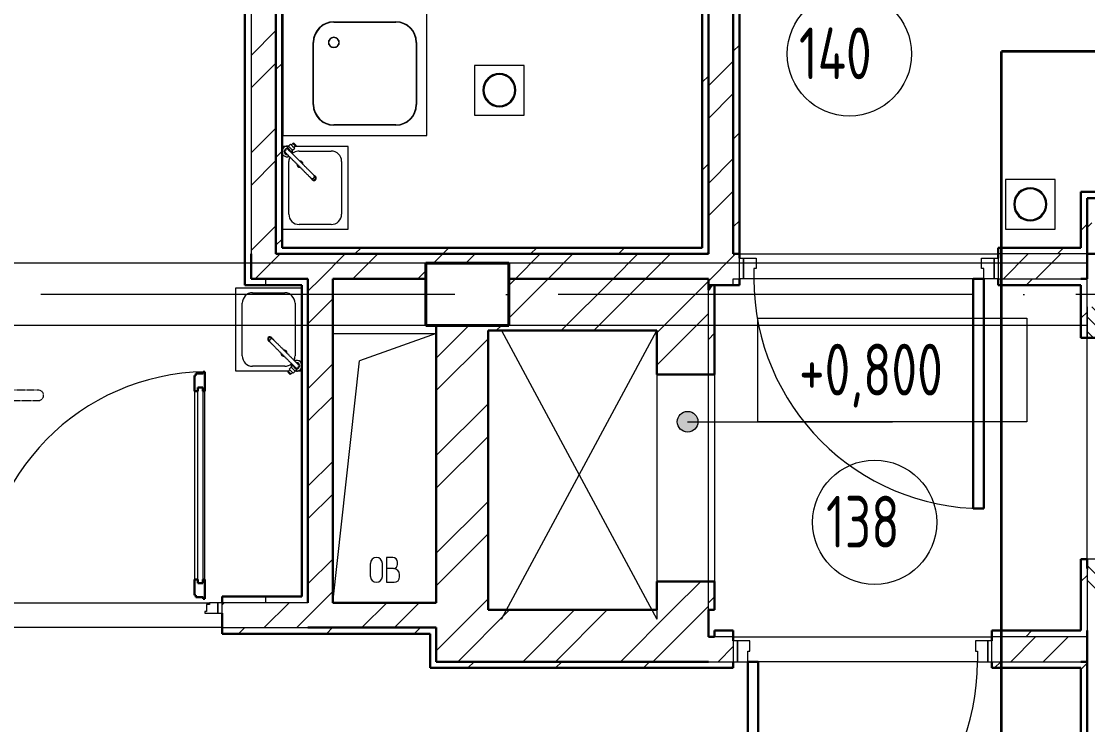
# Model space of a CAD drawing. Header units: millimetres. Extents: x -586848 to 520591, y -385801 to 675781.
# Drawn here: x 543 to 5695, y -112612 to -109213 of the extents above; entities that cross this region are included whole.
import ezdxf
from ezdxf import colors
from ezdxf.entities.mleader import LeaderData, LeaderLine
from ezdxf.math import Vec2, Vec3

# ---------------------------------------------------------------- set-up
doc = ezdxf.new("R2010")
doc.units = ezdxf.units.MM
for name, pattern in [('ADSK_Линия сетки', [25, 20, -2.5, 0, -2.5]), ('ADSK_Невидимые', [5, 3, -2]), ('ADSK_Сверху', [450, 300, -150]), ('ADSK_Штриховая_ш2 п1_5', [4.5, 3, -1.5]), ('Сверху', [3.96875, 2.38125, -1.5875])]:
    doc.linetypes.add(name, pattern=pattern)
for name, color, linetype, lineweight in [('E-Безопасность-G', 153, 'Continuous', 35), ('RC-Выноски', 7, 'Continuous', 0), ('Аннотация', 7, 'Continuous', 18), ('Двери', 252, 'Continuous', 9), ('Линии', 7, 'Continuous', 9), ('Марки помещений', 252, 'Continuous', 20), ('Несущие колонны', 252, 'Continuous', 18), ('Обобщенные модели', 252, 'Continuous', 18), ('Оси', 252, 'Continuous', 9), ('Отметки', 7, 'Continuous', 9), ('Перекрытие', 252, 'Continuous', 18), ('Сантехника', 252, 'Continuous', 9), ('Стены внутренние', 7, 'Continuous', 18), ('Стены наружные', 7, 'Continuous', 18), ('Стены штриховка', 7, 'Continuous', 9)]:
    doc.layers.add(name, color=color, linetype=linetype, lineweight=lineweight)
doc.layers.add('Двери открывание', color=7, linetype='Continuous', lineweight=9, true_color=0xc0c0c0)
doc.layers.add('Узлы', color=7, linetype='Continuous')
doc.styles.add('GOST Common_3', font='', dxfattribs={"height": 3.5})
doc.styles.add('RubezhCAD', font='', dxfattribs={"oblique": 10})
doc.styles.get('GOST Common_3').set_extended_font_data('GOST 2.304 type A')
doc.styles.get('RubezhCAD').set_extended_font_data('GOST type A')

# ---------------------------------------------------------------- blocks, each defined once
blk = doc.blocks.new('1 этаж')
at = {"layer": 'Двери', "lineweight": 18, "true_color": 0x636466}
h = blk.add_hatch(dxfattribs=at)
h.set_pattern_fill('FP_2', color=251, angle=-90, style=0, pattern_type=2)
h.set_pattern_definition([(315, (-7555.8, 20411.27), (35.3553, 35.3553), [])])
h.paths.add_polyline_path([(-7750.8, 19726.3), (-7360.8, 19726.3), (-7360.8, 19876.3), (-7750.8, 19876.3)])
h.paths.add_polyline_path([(-7360.8, 20946.3), (-7360.8, 21096.3), (-7750.8, 21096.3), (-7750.8, 20946.3)])
at = {"layer": 'Отметки', "true_color": 0x636466}
h = blk.add_hatch(color=251, dxfattribs=at)
edge = h.paths.add_edge_path()
edge.add_arc((-9681.2, 20540.8), 50, 0, 360)
at = {"color": 251, "lineweight": 18, "true_color": 0x636466}
for p, q in [((-11395.8, 20966.3), (-10895.8, 20966.3)), ((-11395.8, 20966.3), (-10895.8, 20966.3)), ((-10895.8, 20966.3), (-11267.3, 20835)), ((-11395.8, 19666.3), (-11267.3, 20835)), ((-11213.6, 19793.4), (-11213.6, 19856)), ((-11156.2, 19793.4), (-11156.2, 19856)), ((-11106.1, 19884.7), (-11136.1, 19884.7)), ((-11136.1, 19884.7), (-11136.1, 19764.7)), ((-11082.8, 19851.4), (-11082.8, 19861.4)), ((-11102.8, 19831.4), (-11136.1, 19831.4)), ((-11072.8, 19791.4), (-11072.8, 19801.4)), ((-11136.1, 19764.7), (-11099.4, 19764.7))]:
    blk.add_line(p, q, dxfattribs=at)
for centre, radius, start, end in [((-11184.9, 19856), 28.7, 0, 180), ((-11106.1, 19861.4), 23.3, 0, 90), ((-11102.8, 19851.4), 20, 270, 0), ((-11184.9, 19793.4), 28.7, 180, 0), ((-11102.8, 19801.4), 30, 0, 90), ((-11099.4, 19791.4), 26.7, 270, 0)]:
    blk.add_arc(centre, radius, start, end, dxfattribs=at)
at = {"layer": 'Аннотация', "color": 251, "lineweight": 20, "true_color": 0x636466}
for p, q in [((-9341.7, 20540.8), (-9341.7, 21040.8)), ((-9341.7, 21040.8), (-8041.7, 21040.8)), ((-8041.7, 21040.8), (-8041.7, 20540.8)), ((-8041.7, 20540.8), (-9341.7, 20540.8))]:
    blk.add_line(p, q, dxfattribs=at)
at = {"layer": 'Двери', "color": 251, "true_color": 0x636466}
for p, q in [((-9430.8, 21331.3), (-9410.8, 21331.3)), ((-9430.8, 21231.3), (-9430.8, 21331.3)), ((-9410.8, 21231.3), (-9410.8, 21331.3)), ((-9410.8, 21331.3), (-9350.8, 21331.3)), ((-9410.8, 21331.3), (-9410.8, 21231.3)), ((-9360.8, 21281.3), (-9360.8, 21231.3)), ((-9350.8, 21281.3), (-9360.8, 21281.3)), ((-9350.8, 21331.3), (-9350.8, 21281.3)), ((-8260.8, 21331.3), (-8200.8, 21331.3)), ((-8260.8, 21281.3), (-8260.8, 21331.3)), ((-8250.8, 21281.3), (-8260.8, 21281.3)), ((-8250.8, 21231.3), (-8250.8, 21281.3)), ((-8200.8, 21331.3), (-8200.8, 21231.3)), ((-8200.8, 21231.3), (-8200.8, 21331.3)), ((-8200.8, 21331.3), (-8180.8, 21331.3)), ((-8180.8, 21331.3), (-8180.8, 21231.3)), ((-9410.8, 21231.3), (-9430.8, 21231.3)), ((-9360.8, 21231.3), (-9410.8, 21231.3)), ((-8200.8, 21231.3), (-8250.8, 21231.3)), ((-8180.8, 21231.3), (-8200.8, 21231.3)), ((-12064.8, 20688.3), (-12064.8, 19778.3)), ((-12047.8, 19760.3), (-12047.8, 20706.3)), ((-12047.8, 20706.3), (-12023.8, 20706.3)), ((-12023.8, 20706.3), (-12023.8, 19760.3)), ((-12014.8, 19778.3), (-12014.8, 20688.3)), ((-12023.8, 19760.3), (-12047.8, 19760.3)), ((-11991.8, 19658.3), (-12005.8, 19658.3)), ((-12005.8, 19658.3), (-12005.8, 19624.3)), ((-11991.8, 19666.3), (-11991.8, 19658.3)), ((-11950.8, 19666.3), (-11991.8, 19666.3)), ((-11930.8, 19666.3), (-11950.8, 19666.3)), ((-11950.8, 19666.3), (-11950.8, 19616.3)), ((-11950.8, 19616.3), (-11950.8, 19666.3)), ((-11930.8, 19616.3), (-11930.8, 19666.3)), ((-12005.8, 19624.3), (-12014.8, 19624.3)), ((-12014.8, 19624.3), (-12014.8, 19616.3)), ((-12014.8, 19616.3), (-11950.8, 19616.3)), ((-11950.8, 19616.3), (-11930.8, 19616.3)), ((-9440.8, 19481.3), (-9460.8, 19481.3)), ((-9460.8, 19481.3), (-9460.8, 19381.3)), ((-9440.8, 19481.3), (-9440.8, 19381.3)), ((-9380.8, 19481.3), (-9440.8, 19481.3)), ((-9440.8, 19381.3), (-9440.8, 19481.3)), ((-9380.8, 19431.3), (-9380.8, 19481.3)), ((-8230.8, 19481.3), (-8290.8, 19481.3)), ((-8290.8, 19481.3), (-8290.8, 19431.3)), ((-8230.8, 19381.3), (-8230.8, 19481.3)), ((-8230.8, 19481.3), (-8230.8, 19381.3)), ((-8210.8, 19481.3), (-8230.8, 19481.3)), ((-8210.8, 19381.3), (-8210.8, 19481.3)), ((-9390.8, 19381.3), (-9390.8, 19431.3)), ((-9390.8, 19431.3), (-9380.8, 19431.3)), ((-8290.8, 19431.3), (-8280.8, 19431.3)), ((-8280.8, 19431.3), (-8280.8, 19381.3)), ((-9460.8, 19381.3), (-9440.8, 19381.3)), ((-9440.8, 19381.3), (-9390.8, 19381.3)), ((-8280.8, 19381.3), (-8230.8, 19381.3)), ((-8230.8, 19381.3), (-8210.8, 19381.3))]:
    blk.add_line(p, q, dxfattribs=at)
at = {"layer": 'Двери', "color": 251, "lineweight": 30, "true_color": 0x636466}
for p, q in [((-8300.8, 20121.3), (-8300.8, 21231.3)), ((-8300.8, 21231.3), (-8250.8, 21231.3)), ((-8250.8, 21231.3), (-8250.8, 20121.3)), ((-12022.8, 20773.3), (-12056.8, 20773.3)), ((-12056.8, 20773.3), (-12056.8, 20764.3)), ((-12014.8, 20782.3), (-12022.8, 20782.3)), ((-12022.8, 20782.3), (-12022.8, 20773.3)), ((-12014.8, 20688.3), (-12014.8, 20782.3)), ((-12056.8, 20764.3), (-12064.8, 20764.3)), ((-12064.8, 20764.3), (-12064.8, 20688.3)), ((-12064.8, 20688.3), (-12047.8, 20688.3)), ((-12047.8, 20688.3), (-12047.8, 20706.3)), ((-12047.8, 20706.3), (-12023.8, 20706.3)), ((-12023.8, 20706.3), (-12023.8, 20688.3)), ((-12023.8, 20688.3), (-12014.8, 20688.3)), ((-8250.8, 20121.3), (-8300.8, 20121.3)), ((-12064.8, 19778.3), (-12064.8, 19702.3)), ((-12064.8, 19778.3), (-12047.8, 19778.3)), ((-12047.8, 19778.3), (-12047.8, 19760.3)), ((-12047.8, 19760.3), (-12023.8, 19760.3)), ((-12023.8, 19778.3), (-12014.8, 19778.3)), ((-12023.8, 19760.3), (-12023.8, 19778.3)), ((-12014.8, 19684.3), (-12014.8, 19778.3)), ((-12064.8, 19702.3), (-12056.8, 19702.3)), ((-12056.8, 19702.3), (-12056.8, 19693.3)), ((-12056.8, 19693.3), (-12022.8, 19693.3)), ((-12022.8, 19693.3), (-12022.8, 19684.3)), ((-12022.8, 19684.3), (-12014.8, 19684.3)), ((-9340.8, 19381.3), (-9390.8, 19381.3)), ((-9390.8, 19381.3), (-9390.8, 18271.3)), ((-9340.8, 18271.3), (-9340.8, 19381.3))]:
    blk.add_line(p, q, dxfattribs=at)
at = {"layer": 'Двери', "color": 251, "linetype": 'ADSK_Штриховая_ш2 п1_5', "true_color": 0x636466}
for p, q in [((-7750.8, 21096.3), (-7750.8, 20946.3)), ((-7750.8, 20946.3), (-7360.8, 20946.3)), ((-7360.8, 19876.3), (-7750.8, 19876.3)), ((-7750.8, 19876.3), (-7750.8, 19726.3))]:
    blk.add_line(p, q, dxfattribs=at)
at = {"layer": 'Двери', "color": 251, "true_color": 0x636466}
for centre, start, end in [((-8250.8, 21231.3), 180, 270), ((-9390.8, 19381.3), 270, 0)]:
    blk.add_arc(centre, 1110, start, end, dxfattribs=at)
at = {"layer": 'Двери открывание', "color": 251, "true_color": 0x636466}
blk.add_arc((-11996.8, 19684.3), 1098, 90.9393, 180, dxfattribs=at)
at = {"layer": 'Линии', "color": 251, "linetype": 'ADSK_Сверху', "ltscale": 100, "true_color": 0x636466}
for p, q in [((-7750.8, 21306.3), (-28215.8, 21306.3)), ((-7750.8, 21006.3), (-28215.8, 21006.3))]:
    blk.add_line(p, q, dxfattribs=at)
at = {"layer": 'Линии', "color": 251, "lineweight": 18, "ltscale": 100, "true_color": 0x636466}
for p, q in [((-10580.8, 20981.3), (-9830.8, 19586.3)), ((-10580.8, 19586.3), (-9830.8, 20981.3)), ((-9830.8, 20981.3), (-9830.8, 19586.3))]:
    blk.add_line(p, q, dxfattribs=at)
at = {"layer": 'Марки помещений', "color": 251, "true_color": 0x636466}
for centre in [(-8899.7, 22318), (-8777.5, 20054.9)]:
    blk.add_circle(centre, 300, dxfattribs=at)
at = {"layer": 'Несущие колонны', "color": 251, "lineweight": 40, "true_color": 0x636466}
for p, q in [((-10945.8, 21306.3), (-10545.8, 21306.3)), ((-10945.8, 21006.3), (-10945.8, 21306.3)), ((-10545.8, 21306.3), (-10545.8, 21006.3)), ((-10945.8, 21231.3), (-10945.8, 21006.3)), ((-10545.8, 21006.3), (-10945.8, 21006.3)), ((-10945.8, 21006.3), (-10895.8, 21006.3))]:
    blk.add_line(p, q, dxfattribs=at)
at = {"layer": 'Несущие колонны', "color": 251, "true_color": 0x636466}
for p, q in [((-10545.8, 21306.3), (-10945.8, 21306.3)), ((-10945.8, 21306.3), (-10945.8, 21231.3)), ((-10545.8, 21231.3), (-10545.8, 21306.3)), ((-10545.8, 21006.3), (-10545.8, 21231.3)), ((-10895.8, 21006.3), (-10645.8, 21006.3)), ((-10645.8, 21006.3), (-10545.8, 21006.3))]:
    blk.add_line(p, q, dxfattribs=at)
at = {"layer": 'Обобщенные модели', "color": 251, "lineweight": 9, "true_color": 0x636466}
for p, q in [((-11414.6, 22365.9), (-11414.6, 22380.6)), ((-11414.2, 22381.5), (-11405.9, 22392.9)), ((-11405.9, 22353.6), (-11414.2, 22365.1)), ((-11404.9, 22393.7), (-11390.8, 22398.3)), ((-11390.8, 22398.3), (-11376.7, 22393.7)), ((-11375.7, 22392.9), (-11367.4, 22381.5)), ((-11367.4, 22365.1), (-11375.7, 22353.6)), ((-11367, 22380.6), (-11367, 22365.9)), ((-11390.8, 22348.3), (-11404.9, 22352.9)), ((-11376.7, 22352.9), (-11390.8, 22348.3))]:
    blk.add_line(p, q, dxfattribs=at)
at = {"layer": 'Обобщенные модели', "color": 251, "linetype": 'ADSK_Невидимые', "true_color": 0x636466}
for p, q in [((-12818.3, 20693.3), (-13432.3, 20693.3)), ((-13432.3, 20643.3), (-12818.3, 20643.3))]:
    blk.add_line(p, q, dxfattribs=at)
at = {"layer": 'Обобщенные модели', "color": 251, "lineweight": 9, "true_color": 0x636466}
for centre, start, end in [((-11615.8, 21846.3), 165, 171.9745), ((-11615.8, 21846.3), 165, 171.9745), ((-11615.8, 21846.3), 165, 171.9745), ((-11615.8, 21846.3), 131.1897, 138.8103), ((-11615.8, 21846.3), 131.1897, 138.8103), ((-11615.8, 21846.3), 131.1897, 138.8103), ((-11615.8, 21846.3), 98.0255, 105), ((-11615.8, 21846.3), 98.0255, 105), ((-11615.8, 21846.3), 98.0255, 105), ((-11615.8, 21846.3), 204.6648, 210), ((-11615.8, 21846.3), 204.6648, 210), ((-11615.8, 21846.3), 204.6648, 210), ((-11615.8, 21846.3), 240, 245.3352), ((-11615.8, 21846.3), 240, 245.3352), ((-11615.8, 21846.3), 240, 245.3352), ((-11615.8, 21846.3), 278.0255, 285), ((-11615.8, 21846.3), 278.0255, 285), ((-11615.8, 21846.3), 278.0255, 285), ((-11615.8, 21846.3), 345, 351.9745), ((-11615.8, 21846.3), 345, 351.9745), ((-11615.8, 21846.3), 345, 351.9745), ((-11570.8, 20811.3), 165, 171.9745), ((-11570.8, 20811.3), 165, 171.9745), ((-11570.8, 20811.3), 165, 171.9745), ((-11570.8, 20811.3), 98.0255, 105), ((-11570.8, 20811.3), 98.0255, 105), ((-11570.8, 20811.3), 98.0255, 105), ((-11570.8, 20811.3), 60, 65.3352), ((-11570.8, 20811.3), 60, 65.3352), ((-11570.8, 20811.3), 60, 65.3352), ((-11570.8, 20811.3), 24.6648, 30), ((-11570.8, 20811.3), 24.6648, 30), ((-11570.8, 20811.3), 24.6648, 30), ((-11570.8, 20811.3), 278.0255, 285), ((-11570.8, 20811.3), 278.0255, 285), ((-11570.8, 20811.3), 278.0255, 285), ((-11570.8, 20811.3), 311.1897, 318.8103), ((-11570.8, 20811.3), 311.1897, 318.8103), ((-11570.8, 20811.3), 311.1897, 318.8103), ((-11570.8, 20811.3), 345, 351.9745), ((-11570.8, 20811.3), 345, 351.9745), ((-11570.8, 20811.3), 345, 351.9745)]:
    blk.add_arc(centre, 25, start, end, dxfattribs=at)
at = {"layer": 'Обобщенные модели', "color": 251, "linetype": 'ADSK_Невидимые', "true_color": 0x636466}
for start, end in [(0, 90), (270, 0)]:
    blk.add_arc((-12818.3, 20668.3), 25, start, end, dxfattribs=at)
at = {"layer": 'Оси', "color": 251, "linetype": 'ADSK_Линия сетки', "ltscale": 100, "true_color": 0x636466}
blk.add_line((-805.8, 21156.3), (-72528.1, 21156.3), dxfattribs=at)
at = {"layer": 'Отметки', "color": 251, "lineweight": 20, "true_color": 0x636466}
blk.add_line((-9681.2, 20540.8), (-8691.7, 20540.8), dxfattribs=at)
at = {"layer": 'Отметки', "color": 251, "true_color": 0x636466}
blk.add_circle((-9681.2, 20540.8), 50, dxfattribs=at)
at = {"layer": 'Перекрытие', "color": 251, "ltscale": 100, "true_color": 0x636466}
blk.add_line((-11395.8, 20966.3), (-10895.8, 20966.3), dxfattribs=at)
at = {"layer": 'Сантехника', "color": 251, "true_color": 0x636466}
for p, q in [((-11635.8, 21923.3), (-11635.8, 23123.3)), ((-10940.8, 21923.3), (-10940.8, 23123.3)), ((-11390.8, 22473.3), (-11090.8, 22473.3)), ((-11390.8, 22471.3), (-11090.8, 22471.3)), ((-11490.8, 22073.3), (-11490.8, 22373.3)), ((-11488.8, 22073.3), (-11488.8, 22373.3)), ((-10992.8, 22373.3), (-10992.8, 22073.3)), ((-10990.8, 22373.3), (-10990.8, 22073.3)), ((-10470.8, 22262.8), (-10710.8, 22262.8)), ((-10710.8, 22262.8), (-10710.8, 22022.8)), ((-10470.8, 22022.8), (-10470.8, 22262.8)), ((-10710.8, 22022.8), (-10470.8, 22022.8)), ((-11090.8, 21975.3), (-11390.8, 21975.3)), ((-11090.8, 21973.3), (-11390.8, 21973.3)), ((-11635.8, 21923.3), (-11640.8, 21923.3)), ((-11635.8, 21923.3), (-10940.8, 21923.3)), ((-11616.3, 21871.3), (-11640.8, 21871.3)), ((-11608.8, 21871.7), (-11621.7, 21858.8)), ((-11599.6, 21882.3), (-11609.5, 21872.4)), ((-11609.5, 21872.4), (-11599.6, 21862.5)), ((-11599.6, 21882.3), (-11589.7, 21872.4)), ((-11599.6, 21862.5), (-11589.7, 21852.6)), ((-11599.6, 21844.1), (-11590.4, 21853.3)), ((-11588.9, 21885.9), (-11596, 21878.7)), ((-11589.7, 21872.4), (-11579.8, 21862.5)), ((-11589.7, 21852.6), (-11579.8, 21862.5)), ((-11588.9, 21885.9), (-11588, 21885)), ((-11588.2, 21885.2), (-11585.9, 21887.5)), ((-11576.9, 21873.9), (-11588.2, 21885.2)), ((-11586.1, 21887.3), (-11585.2, 21888.2)), ((-11574.6, 21876.1), (-11585.9, 21887.5)), ((-11585.2, 21888.2), (-11573.9, 21876.8)), ((-11583.3, 21866.1), (-11576.2, 21873.2)), ((-11320.8, 21871.3), (-11579.8, 21871.3)), ((-11574.6, 21876.1), (-11576.9, 21873.9)), ((-11576.3, 21873.3), (-11576.2, 21873.2)), ((-11573.9, 21876.8), (-11574.8, 21875.9)), ((-11558.3, 21848.8), (-11403.3, 21848.8)), ((-11320.8, 21471.3), (-11320.8, 21871.3)), ((-11608.3, 21543.8), (-11608.3, 21798.8)), ((-11353.3, 21798.8), (-11353.3, 21543.8)), ((-11501.8, 21718.2), (-11495.7, 21712)), ((-11496.2, 21711.3), (-11494.4, 21709.4)), ((-11481.6, 21726.2), (-11487.7, 21732.3)), ((-11479, 21724.9), (-11480.8, 21726.7)), ((-7905.8, 21711.3), (-8145.8, 21711.3)), ((-8145.8, 21711.3), (-8145.8, 21471.3)), ((-7905.8, 21471.3), (-7905.8, 21711.3)), ((-11403.3, 21493.8), (-11558.3, 21493.8)), ((-11640.8, 21471.3), (-11320.8, 21471.3)), ((-8145.8, 21471.3), (-7905.8, 21471.3)), ((-11545.8, 21186.3), (-11865.8, 21186.3)), ((-11865.8, 21186.3), (-11865.8, 20786.3)), ((-11783.3, 21163.8), (-11628.3, 21163.8)), ((-11833.3, 20858.8), (-11833.3, 21113.8)), ((-11578.3, 21113.8), (-11578.3, 20858.8)), ((-11707.6, 20932.7), (-11705.8, 20930.8)), ((-11705, 20931.4), (-11698.9, 20925.2)), ((-11690.4, 20946.2), (-11692.2, 20948.1)), ((-11684.8, 20939.4), (-11690.9, 20945.5)), ((-11865.8, 20786.3), (-11606.8, 20786.3)), ((-11628.3, 20808.8), (-11783.3, 20808.8)), ((-11612.7, 20780.7), (-11611.8, 20781.6)), ((-11601.4, 20769.4), (-11612.7, 20780.7)), ((-11612, 20781.4), (-11609.7, 20783.7)), ((-11612, 20781.4), (-11600.7, 20770.1)), ((-11603.3, 20791.5), (-11610.4, 20784.3)), ((-11609.6, 20783.5), (-11610.4, 20784.3)), ((-11609.7, 20783.7), (-11598.4, 20772.3)), ((-11596.9, 20804.9), (-11606.8, 20795)), ((-11596.9, 20785.1), (-11606.8, 20795)), ((-11600.5, 20770.3), (-11601.4, 20769.4)), ((-11598.4, 20772.3), (-11600.7, 20770.1)), ((-11597.7, 20771.7), (-11598.6, 20772.5)), ((-11597.7, 20771.7), (-11590.6, 20778.8)), ((-11587, 20795), (-11596.9, 20804.9)), ((-11587, 20775.2), (-11596.9, 20785.1)), ((-11587, 20813.5), (-11596.2, 20804.2)), ((-11577.1, 20785.1), (-11587, 20795)), ((-11587, 20775.2), (-11577.1, 20785.1)), ((-11577.8, 20785.8), (-11564.9, 20798.7)), ((-11570.3, 20786.3), (-11545.8, 20786.3))]:
    blk.add_line(p, q, dxfattribs=at)
at = {"layer": 'Сантехника', "color": 251, "true_color": 0x636466, "flags": 128}
for points in [[(-11487.7, 21732.3), (-11488.1, 21732.7), (-11488.6, 21733.2), (-11489.3, 21733.9), (-11490, 21734.6), (-11490.8, 21735.4), (-11491.7, 21736.3), (-11492.6, 21737.2), (-11493.7, 21738.3), (-11494.9, 21739.5), (-11496.1, 21740.7), (-11497.4, 21742), (-11498.8, 21743.4), (-11500.3, 21744.9), (-11501.9, 21746.5), (-11503.5, 21748.1), (-11505.2, 21749.8), (-11507, 21751.6), (-11508.8, 21753.4), (-11510.7, 21755.3), (-11512.7, 21757.3), (-11514.7, 21759.3), (-11516.8, 21761.4), (-11518.9, 21763.5), (-11521, 21765.7), (-11523.2, 21767.9), (-11525.5, 21770.1), (-11527.8, 21772.4), (-11530.1, 21774.7), (-11532.4, 21777), (-11534.8, 21779.4), (-11537.2, 21781.8), (-11539.6, 21784.2), (-11542, 21786.6), (-11544.4, 21789.1), (-11546.9, 21791.5), (-11549.3, 21793.9), (-11551.7, 21796.4), (-11554.2, 21798.8), (-11556.6, 21801.2), (-11559, 21803.6), (-11561.4, 21806), (-11563.7, 21808.3), (-11566.1, 21810.7), (-11568.4, 21813), (-11570.7, 21815.3), (-11572.9, 21817.5), (-11575.1, 21819.7), (-11577.3, 21821.9), (-11579.4, 21824), (-11581.4, 21826), (-11583.4, 21828), (-11585.4, 21830), (-11587.3, 21831.9), (-11589.1, 21833.7), (-11590.8, 21835.5), (-11592.5, 21837.1), (-11594.1, 21838.8), (-11595.7, 21840.3), (-11597.2, 21841.8), (-11598.5, 21843.2), (-11599.9, 21844.5), (-11601.1, 21845.7), (-11602.2, 21846.8), (-11603.3, 21847.9), (-11604.2, 21848.8), (-11605.1, 21849.7), (-11605.9, 21850.5), (-11606.6, 21851.2), (-11607.2, 21851.8), (-11607.7, 21852.3), (-11608.1, 21852.7), (-11608.4, 21853), (-11608.6, 21853.2), (-11608.7, 21853.3), (-11608.7, 21853.3)], [(-11622.9, 21839.2), (-11622.8, 21839.1), (-11622.7, 21839), (-11622.4, 21838.8), (-11622.1, 21838.4), (-11621.7, 21838), (-11621.1, 21837.5), (-11620.5, 21836.8), (-11619.8, 21836.1), (-11619, 21835.3), (-11618.1, 21834.4), (-11617.1, 21833.4), (-11616, 21832.3), (-11614.8, 21831.2), (-11613.6, 21829.9), (-11612.2, 21828.6), (-11610.8, 21827.1), (-11609.3, 21825.7), (-11607.8, 21824.1), (-11606.1, 21822.4), (-11604.4, 21820.7), (-11602.6, 21819), (-11600.8, 21817.1), (-11598.9, 21815.2), (-11596.9, 21813.2), (-11594.9, 21811.2), (-11592.8, 21809.1), (-11590.7, 21807), (-11588.5, 21804.8), (-11586.3, 21802.6), (-11584.1, 21800.4), (-11581.8, 21798.1), (-11579.4, 21795.8), (-11577.1, 21793.4), (-11574.7, 21791.1), (-11572.3, 21788.7), (-11569.9, 21786.3), (-11567.5, 21783.8), (-11565.1, 21781.4), (-11562.6, 21779), (-11560.2, 21776.5), (-11557.8, 21774.1), (-11555.4, 21771.7), (-11552.9, 21769.3), (-11550.5, 21766.9), (-11548.2, 21764.5), (-11545.8, 21762.1), (-11543.5, 21759.8), (-11541.2, 21757.5), (-11538.9, 21755.2), (-11536.7, 21753), (-11534.5, 21750.8), (-11532.3, 21748.6), (-11530.2, 21746.5), (-11528.2, 21744.5), (-11526.2, 21742.5), (-11524.2, 21740.5), (-11522.3, 21738.7), (-11520.5, 21736.9), (-11518.8, 21735.1), (-11517.1, 21733.4), (-11515.5, 21731.8), (-11514, 21730.3), (-11512.5, 21728.8), (-11511.1, 21727.4), (-11509.8, 21726.1), (-11508.6, 21724.9), (-11507.5, 21723.8), (-11506.4, 21722.8), (-11505.5, 21721.8), (-11504.6, 21721), (-11503.9, 21720.2), (-11503.2, 21719.5), (-11502.6, 21718.9), (-11502.1, 21718.4), (-11501.8, 21718.2)], [(-11698.9, 20925.2), (-11698.5, 20924.8), (-11698, 20924.3), (-11697.4, 20923.7), (-11696.6, 20923), (-11695.8, 20922.2), (-11695, 20921.3), (-11694, 20920.3), (-11692.9, 20919.2), (-11691.7, 20918.1), (-11690.5, 20916.8), (-11689.2, 20915.5), (-11687.8, 20914.1), (-11686.3, 20912.6), (-11684.7, 20911.1), (-11683.1, 20909.4), (-11681.4, 20907.7), (-11679.6, 20905.9), (-11677.8, 20904.1), (-11675.9, 20902.2), (-11673.9, 20900.3), (-11671.9, 20898.2), (-11669.8, 20896.2), (-11667.7, 20894.1), (-11665.6, 20891.9), (-11663.4, 20889.7), (-11661.1, 20887.4), (-11658.8, 20885.2), (-11656.5, 20882.8), (-11654.2, 20880.5), (-11651.8, 20878.1), (-11649.4, 20875.7), (-11647, 20873.3), (-11644.6, 20870.9), (-11642.2, 20868.5), (-11639.7, 20866.1), (-11637.3, 20863.6), (-11634.9, 20861.2), (-11632.4, 20858.8), (-11630, 20856.3), (-11627.6, 20853.9), (-11625.2, 20851.6), (-11622.9, 20849.2), (-11620.5, 20846.9), (-11618.2, 20844.5), (-11615.9, 20842.3), (-11613.7, 20840), (-11611.5, 20837.8), (-11609.3, 20835.7), (-11607.2, 20833.6), (-11605.2, 20831.5), (-11603.2, 20829.5), (-11601.2, 20827.6), (-11599.3, 20825.7), (-11597.5, 20823.8), (-11595.8, 20822.1), (-11594.1, 20820.4), (-11592.5, 20818.8), (-11590.9, 20817.2), (-11589.4, 20815.8), (-11588.1, 20814.4), (-11586.7, 20813.1), (-11585.5, 20811.8), (-11584.4, 20810.7), (-11583.3, 20809.7), (-11582.4, 20808.7), (-11581.5, 20807.8), (-11580.7, 20807), (-11580, 20806.4), (-11579.4, 20805.8), (-11578.9, 20805.3), (-11578.5, 20804.9), (-11578.2, 20804.5), (-11578, 20804.3), (-11577.9, 20804.2), (-11577.9, 20804.2)], [(-11563.7, 20818.3), (-11563.8, 20818.4), (-11563.9, 20818.5), (-11564.2, 20818.8), (-11564.5, 20819.1), (-11564.9, 20819.6), (-11565.5, 20820.1), (-11566.1, 20820.7), (-11566.8, 20821.4), (-11567.6, 20822.2), (-11568.5, 20823.1), (-11569.5, 20824.1), (-11570.6, 20825.2), (-11571.8, 20826.4), (-11573, 20827.6), (-11574.4, 20829), (-11575.8, 20830.4), (-11577.3, 20831.9), (-11578.8, 20833.5), (-11580.5, 20835.1), (-11582.2, 20836.8), (-11584, 20838.6), (-11585.8, 20840.4), (-11587.7, 20842.3), (-11589.7, 20844.3), (-11591.7, 20846.3), (-11593.8, 20848.4), (-11595.9, 20850.5), (-11598.1, 20852.7), (-11600.3, 20854.9), (-11602.6, 20857.2), (-11604.8, 20859.4), (-11607.2, 20861.8), (-11609.5, 20864.1), (-11611.9, 20866.5), (-11614.3, 20868.9), (-11616.7, 20871.3), (-11619.1, 20873.7), (-11621.5, 20876.1), (-11624, 20878.6), (-11626.4, 20881), (-11628.8, 20883.4), (-11631.2, 20885.9), (-11633.7, 20888.3), (-11636.1, 20890.7), (-11638.4, 20893.1), (-11640.8, 20895.4), (-11643.1, 20897.7), (-11645.4, 20900.1), (-11647.7, 20902.3), (-11649.9, 20904.6), (-11652.1, 20906.8), (-11654.3, 20908.9), (-11656.4, 20911), (-11658.4, 20913.1), (-11660.4, 20915.1), (-11662.4, 20917), (-11664.3, 20918.9), (-11666.1, 20920.7), (-11667.8, 20922.4), (-11669.5, 20924.1), (-11671.1, 20925.7), (-11672.6, 20927.3), (-11674.1, 20928.7), (-11675.5, 20930.1), (-11676.8, 20931.4), (-11678, 20932.6), (-11679.1, 20933.7), (-11680.2, 20934.8), (-11681.1, 20935.7), (-11682, 20936.6), (-11682.7, 20937.4), (-11683.4, 20938), (-11684, 20938.6), (-11684.5, 20939.1), (-11684.8, 20939.4)]]:
    blk.add_lwpolyline(points, dxfattribs=at)
at = {"layer": 'Сантехника', "color": 251, "true_color": 0x636466}
for centre, radius, start, end in [((-11390.8, 22373.3), 100, 90, 180), ((-11390.8, 22373.3), 98, 90, 180), ((-11090.8, 22373.3), 100, 0, 90), ((-11090.8, 22373.3), 98, 0, 90), ((-11390.8, 22373.3), 25, 90, 270), ((-11390.8, 22373.3), 25, 270, 90), ((-10590.8, 22142.8), 80, 0, 180), ((-10590.8, 22142.8), 75, 0, 180), ((-10590.8, 22142.8), 75, 109.9712, 115.0288), ((-10590.8, 22142.8), 75, 64.9712, 70.0288), ((-10590.8, 22142.8), 75, 154.9712, 160.0288), ((-10590.8, 22142.8), 75, 19.9712, 25.0288), ((-10590.8, 22142.8), 80, 180, 0), ((-10590.8, 22142.8), 75, 180, 0), ((-10590.8, 22142.8), 75, 199.9712, 205.0288), ((-10590.8, 22142.8), 75, 334.9712, 340.0288), ((-11390.8, 22073.3), 100, 180, 270), ((-11390.8, 22073.3), 98, 180, 270), ((-11090.8, 22073.3), 100, 270, 0), ((-11090.8, 22073.3), 98, 270, 0), ((-10590.8, 22142.8), 75, 244.9712, 250.0288), ((-10590.8, 22142.8), 75, 289.9712, 295.0288), ((-11615.8, 21846.3), 26, 75.6234, 178.713), ((-11615.8, 21846.3), 15, 45, 225), ((-11615.8, 21846.3), 12.5, 45, 225), ((-11615.8, 21846.3), 10, 135, 150), ((-11615.8, 21846.3), 10, 120, 135), ((-11615.8, 21846.3), 10, 33.5196, 75), ((-11615.8, 21846.3), 12.5, 12.9283, 45), ((-11615.8, 21846.3), 15, 0, 45), ((-11615.8, 21846.3), 26, 338.0827, 14.3766), ((-11558.3, 21798.8), 50, 90, 120), ((-11403.3, 21798.8), 50, 0, 90), ((-11615.8, 21846.3), 26, 192.5447, 225), ((-11615.8, 21846.3), 26, 225, 291.9173), ((-11615.8, 21846.3), 15, 225, 270), ((-11615.8, 21846.3), 10, 195, 236.4804), ((-11615.8, 21846.3), 12.5, 225, 257.0717), ((-11558.3, 21798.8), 50, 154.8556, 180), ((-11558.3, 21798.8), 50, 120.0023, 131.8058), ((-11554.9, 21785.4), 15, 0, 97.3859), ((-11554.9, 21785.4), 15, 172.6148, 180), ((-11554.9, 21785.4), 15, 180, 277.7177), ((-11554.9, 21785.4), 15, 352.2804, 0), ((-8025.8, 21591.3), 80, 0, 180), ((-8025.8, 21591.3), 75, 0, 180), ((-8025.8, 21591.3), 75, 109.9712, 115.0288), ((-8025.8, 21591.3), 75, 64.9712, 70.0288), ((-8025.8, 21591.3), 80, 180, 0), ((-8025.8, 21591.3), 75, 180, 0), ((-8025.8, 21591.3), 75, 154.9712, 160.0288), ((-8025.8, 21591.3), 75, 19.9712, 25.0288), ((-11558.3, 21543.8), 50, 180, 270), ((-11403.3, 21543.8), 50, 270, 0), ((-8025.8, 21591.3), 75, 199.9712, 205.0288), ((-8025.8, 21591.3), 75, 334.9712, 340.0288), ((-8025.8, 21591.3), 75, 244.9712, 250.0288), ((-8025.8, 21591.3), 75, 289.9712, 295.0288), ((-11783.3, 21113.8), 50, 90, 180), ((-11628.3, 21113.8), 50, 0, 90), ((-11631.7, 20872.2), 15, 172.2804, 180), ((-11631.7, 20872.2), 15, 180, 277.3859), ((-11631.7, 20872.2), 15, 0, 97.7177), ((-11631.7, 20872.2), 15, 352.6148, 0), ((-11783.3, 20858.8), 50, 180, 270), ((-11628.3, 20858.8), 50, 270, 311.8058), ((-11570.8, 20811.3), 26, 158.3348, 194.3766), ((-11628.3, 20858.8), 50, 334.8556, 0), ((-11570.8, 20811.3), 15, 225, 45), ((-11570.8, 20811.3), 26, 45, 111.9173), ((-11570.8, 20811.3), 12.5, 225, 45), ((-11570.8, 20811.3), 15, 45, 90), ((-11570.8, 20811.3), 12.5, 45, 77.0717), ((-11570.8, 20811.3), 10, 15, 56.4804), ((-11570.8, 20811.3), 26, 12.5447, 45), ((-11570.8, 20811.3), 15, 180, 225), ((-11570.8, 20811.3), 12.5, 192.9283, 225), ((-11570.8, 20811.3), 10, 213.5196, 255), ((-11570.8, 20811.3), 26, 255.6234, 358.713), ((-11570.8, 20811.3), 10, 300, 315), ((-11570.8, 20811.3), 10, 315, 330)]:
    blk.add_arc(centre, radius, start, end, dxfattribs=at)
for centre, major_axis, start_param, end_param in [((-11488.5, 21719), (7.7, 7.7), 2.744374, 3.91149), ((-11488.6, 21719.1), (7.07, 7.07), 2.94697, 3.906913), ((-11486.7, 21717.2), (7.7, 7.7), 2.750806, 4.712389), ((-11488.6, 21719.1), (7.07, 7.07), 3.926991, 4.45059), ((-11488.5, 21719), (7.7, 7.7), 5.513272, 6.680258), ((-11488.6, 21719.1), (7.07, 7.07), 4.470667, 4.712389), ((-11488.5, 21719), (7.7, 7.7), 4.449578, 4.712389), ((-11488.6, 21719.1), (7.07, 7.07), 5.517864, 6.477608), ((-11486.7, 21717.2), (7.7, 7.7), 4.712389, 6.673869), ((-11488.6, 21719.1), (7.07, 7.07), 4.712389, 4.954111), ((-11488.5, 21719), (7.7, 7.7), 4.712389, 4.975198), ((-11488.6, 21719.1), (7.07, 7.07), 4.974188, 5.497787), ((-11699.9, 20940.4), (-7.7, -7.7), 4.712389, 6.673869), ((-11698.1, 20938.5), (-7.7, -7.7), 5.513272, 6.680258), ((-11698, 20938.4), (-7.07, -7.07), 4.974188, 5.497787), ((-11698, 20938.4), (-7.07, -7.07), 5.517864, 6.477608), ((-11699.9, 20940.4), (-7.7, -7.7), 2.750806, 4.712389), ((-11698.1, 20938.5), (-7.7, -7.7), 4.712389, 4.975198), ((-11698, 20938.4), (-7.07, -7.07), 4.712389, 4.954111), ((-11698.1, 20938.5), (-7.7, -7.7), 4.449578, 4.712389), ((-11698, 20938.4), (-7.07, -7.07), 4.470667, 4.712389), ((-11698, 20938.4), (-7.07, -7.07), 3.926991, 4.45059), ((-11698.1, 20938.5), (-7.7, -7.7), 2.744374, 3.91149), ((-11698, 20938.4), (-7.07, -7.07), 2.94697, 3.906913)]:
    blk.add_ellipse(centre, major_axis=major_axis, ratio=0.971547, start_param=start_param, end_param=end_param, dxfattribs=at)
for points, knots in [([(-11503.8, 21720.9), (-11503.5, 21720.4), (-11502.7, 21718.9), (-11500.6, 21716.9), (-11497.5, 21715.4), (-11494, 21715.2), (-11490.6, 21716.1), (-11488.7, 21717.5), (-11487.8, 21718.3)], [-0.6102501, -0.6102501, -0.6102501, -0.6102501, -0.5555556, -0.4444444, -0.3333333, -0.2222222, -0.1111111, 0, 0, 0, 0]), ([(-11487.8, 21718.3), (-11487, 21719.1), (-11485.6, 21721), (-11484.7, 21724.5), (-11485, 21727.9), (-11486.4, 21731.1), (-11488.5, 21733.2), (-11490, 21734), (-11490.5, 21734.2)], [-1, -1, -1, -1, -0.8888889, -0.7777778, -0.6666667, -0.5555556, -0.4444444, -0.3898544, -0.3898544, -0.3898544, -0.3898544]), ([(-11698.8, 20939.2), (-11699.6, 20938.4), (-11701, 20936.5), (-11701.9, 20933.1), (-11701.6, 20929.6), (-11700.2, 20926.4), (-11698.1, 20924.4), (-11696.6, 20923.5), (-11696.1, 20923.3)], [-1, -1, -1, -1, -0.8888889, -0.7777778, -0.6666667, -0.5555556, -0.4444444, -0.3898544, -0.3898544, -0.3898544, -0.3898544]), ([(-11682.8, 20936.6), (-11683.1, 20937.1), (-11683.9, 20938.6), (-11686, 20940.6), (-11689.1, 20942.1), (-11692.6, 20942.4), (-11696, 20941.4), (-11698, 20940.1), (-11698.8, 20939.2)], [-0.6102501, -0.6102501, -0.6102501, -0.6102501, -0.5555556, -0.4444444, -0.3333333, -0.2222222, -0.1111111, 0, 0, 0, 0])]:
    blk.add_open_spline(points, degree=3, knots=knots, dxfattribs=at)
at = {"layer": 'Стены внутренние', "color": 251, "lineweight": 30, "true_color": 0x636466}
for p, q in [((-7750.8, 20946.3), (-7360.8, 20946.3)), ((-7745.8, 19831.3), (-7750.8, 19831.3))]:
    blk.add_line(p, q, dxfattribs=at)
at = {"layer": 'Стены внутренние', "color": 251, "true_color": 0x636466}
for p, q in [((-7750.8, 19876.3), (-7750.8, 20946.3)), ((-7750.8, 19831.3), (-7750.8, 19531.3))]:
    blk.add_line(p, q, dxfattribs=at)
at = {"layer": 'Стены наружные', "color": 251, "lineweight": 30, "true_color": 0x636466}
for p, q in [((-11820.8, 25574.3), (-11820.8, 21201.3)), ((-11670.8, 21351.3), (-11670.8, 23804.3)), ((-11640.8, 21381.3), (-11640.8, 23774.3)), ((-9610.8, 23051.3), (-9610.8, 21381.3)), ((-9580.8, 21351.3), (-9580.8, 23021.3)), ((-9460.8, 22901.3), (-9460.8, 21351.3)), ((-9430.8, 21331.3), (-9430.8, 22901.3)), ((-7780.8, 21651.3), (-7780.8, 21381.3)), ((-7330.8, 21651.3), (-7780.8, 21651.3)), ((-7360.8, 21621.3), (-7750.8, 21621.3)), ((-7750.8, 21621.3), (-7750.8, 21231.3)), ((-11790.8, 21351.3), (-11790.8, 21231.3)), ((-9580.8, 21351.3), (-11670.8, 21351.3)), ((-9610.8, 21381.3), (-11640.8, 21381.3)), ((-9430.8, 21351.3), (-9460.8, 21351.3)), ((-7780.8, 21381.3), (-8180.8, 21381.3)), ((-8180.8, 21381.3), (-8180.8, 21331.3)), ((-7750.8, 21351.3), (-7630.8, 21351.3)), ((-11790.8, 21231.3), (-11515.8, 21231.3)), ((-11515.8, 21231.3), (-11515.8, 19666.3)), ((-11395.8, 19666.3), (-11395.8, 21231.3)), ((-11395.8, 21231.3), (-10945.8, 21231.3)), ((-10545.8, 21231.3), (-9580.8, 21231.3)), ((-9580.8, 21177.7), (-9580.8, 21231.3)), ((-9430.8, 21201.3), (-9430.8, 21231.3)), ((-8180.8, 21231.3), (-8180.8, 21201.3)), ((-7780.8, 21231.3), (-7750.8, 21231.3)), ((-11820.8, 21201.3), (-11545.8, 21201.3)), ((-11545.8, 21201.3), (-11545.8, 19696.3)), ((-9580.8, 21201.3), (-9430.8, 21201.3)), ((-9565.8, 21201.3), (-9580.8, 21177.7)), ((-9550.8, 20769.1), (-9550.8, 21201.3)), ((-8180.8, 21201.3), (-7780.8, 21201.3)), ((-7780.8, 21201.3), (-7780.8, 20946.3)), ((-10895.8, 21006.3), (-10895.8, 19666.3)), ((-10645.8, 20981.3), (-9830.8, 20981.3)), ((-10645.8, 19631.3), (-10645.8, 20981.3)), ((-9830.8, 20981.3), (-9830.8, 20769.1)), ((-7780.8, 20946.3), (-7750.8, 20946.3)), ((-9580.8, 20769.1), (-9550.8, 20769.1)), ((-7780.8, 19876.3), (-7780.8, 19531.3)), ((-7750.8, 19876.3), (-7780.8, 19876.3)), ((-7750.8, 19831.3), (-7750.8, 19876.3)), ((-9830.8, 19769.1), (-9830.8, 19631.3)), ((-9550.8, 19769.1), (-9580.8, 19769.1)), ((-9550.8, 19631.3), (-9550.8, 19769.1)), ((-11545.8, 19696.3), (-11930.8, 19696.3)), ((-11930.8, 19696.3), (-11930.8, 19666.3)), ((-10895.8, 19666.3), (-11395.8, 19666.3)), ((-9830.8, 19631.3), (-10645.8, 19631.3)), ((-9580.8, 19501.3), (-9580.8, 19631.3)), ((-9580.8, 19631.3), (-9550.8, 19631.3)), ((-11930.8, 19616.3), (-11930.8, 19516.3)), ((-11515.8, 19546.3), (-10895.8, 19546.3)), ((-10895.8, 19546.3), (-10895.8, 19381.3)), ((-9460.8, 19531.3), (-9550.8, 19531.3)), ((-9550.8, 19531.3), (-9550.8, 19501.3)), ((-9460.8, 19481.3), (-9460.8, 19531.3)), ((-7780.8, 19531.3), (-8210.8, 19531.3)), ((-8210.8, 19531.3), (-8210.8, 19481.3)), ((-7750.8, 15456.3), (-7750.8, 19531.3)), ((-11930.8, 19516.3), (-10925.8, 19516.3)), ((-10925.8, 19516.3), (-10925.8, 19351.3)), ((-9550.8, 19501.3), (-9580.8, 19501.3)), ((-10895.8, 19381.3), (-9580.8, 19381.3)), ((-9460.8, 19351.3), (-9460.8, 19381.3)), ((-8210.8, 19381.3), (-8210.8, 19351.3)), ((-7780.8, 19381.3), (-7750.8, 19381.3)), ((-10925.8, 19351.3), (-9460.8, 19351.3)), ((-8210.8, 19351.3), (-7780.8, 19351.3)), ((-7780.8, 19351.3), (-7780.8, 15486.3))]:
    blk.add_line(p, q, dxfattribs=at)
at = {"layer": 'Стены наружные', "color": 251, "linetype": 'Continuous', "lineweight": 9, "true_color": 0x636466}
for p, q in [((-11790.8, 22310.9), (-11670.8, 22430.9)), ((-9460.8, 22330.8), (-9430.8, 22360.8)), ((-11790.8, 22153.7), (-11670.8, 22273.7)), ((-11670.8, 22242.1), (-11640.8, 22272.1)), ((-9580.8, 22163.6), (-9460.8, 22283.6)), ((-9610.8, 22180.8), (-9580.8, 22210.8)), ((-9580.8, 22006.4), (-9460.8, 22126.4)), ((-11790.8, 21839.4), (-11670.8, 21959.4)), ((-9460.8, 21906.5), (-9430.8, 21936.5)), ((-11670.8, 21817.8), (-11640.8, 21847.8)), ((-11790.8, 21682.3), (-11670.8, 21802.3)), ((-9580.8, 21692.1), (-9460.8, 21812.1)), ((-9610.8, 21756.5), (-9580.8, 21786.5)), ((-9580.8, 21534.9), (-9460.8, 21654.9)), ((-11790.8, 21367.9), (-11670.8, 21487.9)), ((-9460.8, 21482.2), (-9430.8, 21512.2)), ((-7780.8, 21465.2), (-7750.8, 21495.2)), ((-7750.8, 21479.1), (-7728.6, 21501.3)), ((-11670.8, 21393.6), (-11640.8, 21423.6)), ((-11770.3, 21231.3), (-11650.3, 21351.3)), ((-11456, 21231.3), (-11336, 21351.3)), ((-11298.9, 21231.3), (-11178.9, 21351.3)), ((-11288.8, 21351.3), (-11258.8, 21381.3)), ((-10909.6, 21306.3), (-10864.6, 21351.3)), ((-10864.6, 21351.3), (-10834.6, 21381.3)), ((-10752.4, 21306.3), (-10707.4, 21351.3)), ((-10513.1, 21231.3), (-10393.1, 21351.3)), ((-10440.3, 21351.3), (-10410.3, 21381.3)), ((-10355.9, 21231.3), (-10235.9, 21351.3)), ((-10041.6, 21231.3), (-9921.6, 21351.3)), ((-10016, 21351.3), (-9986, 21381.3)), ((-9884.5, 21231.3), (-9764.5, 21351.3)), ((-9591.8, 21351.3), (-9580.8, 21362.2)), ((-9580.8, 21220.6), (-9460.8, 21340.6)), ((-9460.8, 21340.6), (-9450.2, 21351.3)), ((-8155.8, 21231.3), (-8035.8, 21351.3)), ((-7998.6, 21231.3), (-7878.6, 21351.3)), ((-7894.7, 21351.3), (-7864.7, 21381.3)), ((-11719.8, 21201.3), (-11719.8, 21231.3)), ((-11515.8, 21171.5), (-11456, 21231.3)), ((-10984.6, 21231.3), (-10945.8, 21270)), ((-10545.8, 21198.6), (-10513.1, 21231.3)), ((-10545.8, 21041.4), (-10355.9, 21231.3)), ((-10291.6, 20981.3), (-10041.6, 21231.3)), ((-10134.5, 20981.3), (-9884.5, 21231.3)), ((-8044.7, 21201.3), (-8014.7, 21231.3)), ((-9830.8, 20970.6), (-9580.8, 21220.6)), ((-11515.8, 21014.3), (-11395.8, 21134.3)), ((-9830.8, 20813.5), (-9580.8, 21063.5)), ((-7780.8, 21040.9), (-7750.8, 21070.9)), ((-10895.8, 20848.6), (-10738.1, 21006.3)), ((-10605.9, 20981.3), (-10580.9, 21006.3)), ((-10895.8, 20691.4), (-10645.8, 20941.4)), ((-9580.8, 20938), (-9550.8, 20968)), ((-11515.8, 20700), (-11395.8, 20820)), ((-11515.8, 20542.9), (-11395.8, 20662.9)), ((-10895.8, 20377.1), (-10645.8, 20627.1)), ((-10895.8, 20219.9), (-10645.8, 20469.9)), ((-11515.8, 20228.6), (-11395.8, 20348.6)), ((-11515.8, 20071.4), (-11395.8, 20191.4)), ((-10895.8, 19905.6), (-10645.8, 20155.6)), ((-10895.8, 19748.5), (-10645.8, 19998.5)), ((-11515.8, 19757.1), (-11395.8, 19877.1)), ((-7780.8, 19768.1), (-7750.8, 19798.1)), ((-9755.8, 19631.3), (-9617.9, 19769.1)), ((-11719.8, 19666.3), (-11719.8, 19696.3)), ((-11515.8, 19599.9), (-11395.8, 19719.9)), ((-10698.7, 19631.3), (-10645.8, 19684.2)), ((-9580.8, 19665.2), (-9550.8, 19695.2)), ((-11930.8, 19656.4), (-11920.9, 19666.3)), ((-11726.6, 19546.3), (-11606.6, 19666.3)), ((-11255.2, 19546.3), (-11135.2, 19666.3)), ((-11098, 19546.3), (-10978, 19666.3)), ((-10895.8, 19434.2), (-10698.7, 19631.3)), ((-10791.6, 19381.3), (-10541.6, 19631.3)), ((-10477.2, 19381.3), (-10227.2, 19631.3)), ((-10320.1, 19381.3), (-10070.1, 19631.3)), ((-10005.8, 19381.3), (-9755.8, 19631.3)), ((-9848.6, 19381.3), (-9598.6, 19631.3)), ((-9598.6, 19631.3), (-9580.8, 19649.1)), ((-11569.5, 19546.3), (-11515.9, 19599.8)), ((-11851, 19516.3), (-11821, 19546.3)), ((-11426.8, 19516.3), (-11396.8, 19546.3)), ((-11002.5, 19516.3), (-10972.5, 19546.3)), ((-8047.7, 19501.3), (-8017.7, 19531.3)), ((-8119.9, 19381.3), (-7999.9, 19501.3)), ((-7962.8, 19381.3), (-7842.8, 19501.3)), ((-9534.3, 19381.3), (-9460.8, 19454.8)), ((-10743.2, 19351.3), (-10713.2, 19381.3)), ((-10319, 19351.3), (-10289, 19381.3)), ((-9894.7, 19351.3), (-9864.7, 19381.3)), ((-8197.7, 19351.3), (-8167.7, 19381.3)), ((-7780.8, 19343.9), (-7750.8, 19373.9)), ((-9470.4, 19351.3), (-9460.8, 19360.9))]:
    blk.add_line(p, q, dxfattribs=at)
at = {"layer": 'Стены наружные', "color": 251, "true_color": 0x636466}
for p, q in [((-9430.8, 21351.3), (-8180.8, 21351.3)), ((-10945.8, 21231.3), (-10945.8, 21306.3)), ((-10945.8, 21306.3), (-10545.8, 21306.3)), ((-10545.8, 21306.3), (-10545.8, 21006.3)), ((-8300.8, 21231.3), (-9360.8, 21231.3)), ((-7750.8, 20946.3), (-7750.8, 21231.3)), ((-10545.8, 21006.3), (-10895.8, 21006.3)), ((-9550.8, 20769.1), (-9550.8, 19769.1)), ((-13099.8, 19666.3), (-11991.8, 19666.3)), ((-11930.8, 19546.3), (-13160.8, 19546.3)), ((-9460.8, 19501.3), (-8210.8, 19501.3)), ((-8280.8, 19381.3), (-9340.8, 19381.3))]:
    blk.add_line(p, q, dxfattribs=at)
at = {"layer": 'Стены штриховка', "color": 251, "true_color": 0x636466}
for p, q in [((-11790.8, 25544.3), (-11790.8, 21351.3)), ((-7750.8, 21351.3), (-8180.8, 21351.3)), ((-9460.8, 21231.3), (-9430.8, 21231.3)), ((-9460.8, 21201.3), (-9460.8, 21231.3)), ((-8180.8, 21231.3), (-7780.8, 21231.3)), ((-9580.8, 20769.1), (-9580.8, 21177.7)), ((-9580.8, 19631.3), (-9580.8, 19769.1)), ((-11515.8, 19666.3), (-11930.8, 19666.3)), ((-11930.8, 19546.3), (-11515.8, 19546.3)), ((-9460.8, 19501.3), (-9550.8, 19501.3)), ((-7750.8, 19501.3), (-8210.8, 19501.3)), ((-9580.8, 19381.3), (-9460.8, 19381.3)), ((-8210.8, 19381.3), (-7780.8, 19381.3))]:
    blk.add_line(p, q, dxfattribs=at)
at = {"layer": 'Узлы', "color": 251, "lineweight": 30, "true_color": 0x636466}
for p, q in [((-9580.8, 20769.1), (-9830.8, 20769.1)), ((-9830.8, 19769.1), (-9580.8, 19769.1))]:
    blk.add_line(p, q, dxfattribs=at)
at = {"layer": 'Узлы', "color": 251, "linetype": 'Сверху', "lineweight": 9, "true_color": 0x636466}
for p, q in [((-9830.8, 20769.1), (-9830.8, 19769.1)), ((-9580.8, 19769.1), (-9580.8, 20769.1))]:
    blk.add_line(p, q, dxfattribs=at)
at = {"layer": 'Марки помещений', "color": 251, "true_color": 0x636466, "style": 'GOST Common_3', "width": 0.9}
for s, p in [('140', (-9143.2, 22195.7)), ('138', (-9012.4, 19932.6))]:
    blk.add_text(s, height=250, dxfattribs=at).set_placement(p)
at = {"layer": 'Отметки', "color": 251, "true_color": 0x636466, "style": 'GOST Common_3', "width": 0.9}
blk.add_text('+0,800', height=250, dxfattribs=at).set_placement((-9142.9, 20667.5))

msp = doc.modelspace()

# ---------------------------------------------------------------- linework, layer by layer
at = {"layer": 'E-Безопасность-G', "color": 1}
for p in [(5279.3, -115167.9), (7805.5, -109359.6)]:
    msp.add_line(p, (5279.3, -109359.6), dxfattribs=at)

# ---------------------------------------------------------------- block references
msp.add_blockref('1 этаж', (13443.4, -131688.8))

# ---------------------------------------------------------------- leaders
at = {"layer": 'RC-Выноски', "linetype": 'Continuous', "ltscale": 15}
ml = msp.add_multileader_mtext('Standard', dxfattribs=at)
ml.set_content('{\\H0.91667x;РЦ5 - }КПСВВнг(А)-LSLTx 1x2x1,0', color=256, style='RubezhCAD')
ml.set_leader_properties()
ml.build(insert=Vec2(0, 0))
ml.multileader.update_dxf_attribs({"has_text_frame": 1, "text_left_attachment_type": 6, "text_right_attachment_type": 6, "dogleg_length": 2, "arrow_head_size": 400, "scale": 100})
ctx = ml.context
ctx.base_point, ctx.scale, ctx.char_height, ctx.arrow_head_size, ctx.landing_gap_size, ctx.plane_origin = Vec3(-18243.8, -111377.9), 100, 250, 400, 100, Vec3(-545577.4, -150094.4)
ctx.left_attachment, ctx.right_attachment = 6, 6
notes = []
notes.append((ctx, [(0, (1, 1, 0), (-18443.8, -111377.9), (1, 0), 200, [(0, [(-19839.7, -112774.5)], 0, [])])]))
ctx.mtext.insert, ctx.mtext.width, ctx.mtext.flow_direction = Vec3(-18143.8, -111077.9), 5324.915, 5
for ctx, leaders in notes:
    for number, flags, end, landing, length, lines in leaders:
        leader = LeaderData()
        leader.index, (leader.has_last_leader_line, leader.has_dogleg_vector, leader.attachment_direction) = number, flags
        leader.last_leader_point, leader.dogleg_vector, leader.dogleg_length = Vec3(end), Vec3(landing), length
        for number, points, colour, breaks in lines:
            line = LeaderLine()
            line.index, line.vertices, line.color, line.breaks = number, Vec3.list(points), colors.encode_raw_color(colour), breaks
            leader.lines.append(line)
        ctx.leaders.append(leader)

doc.saveas('drawing.dxf')
